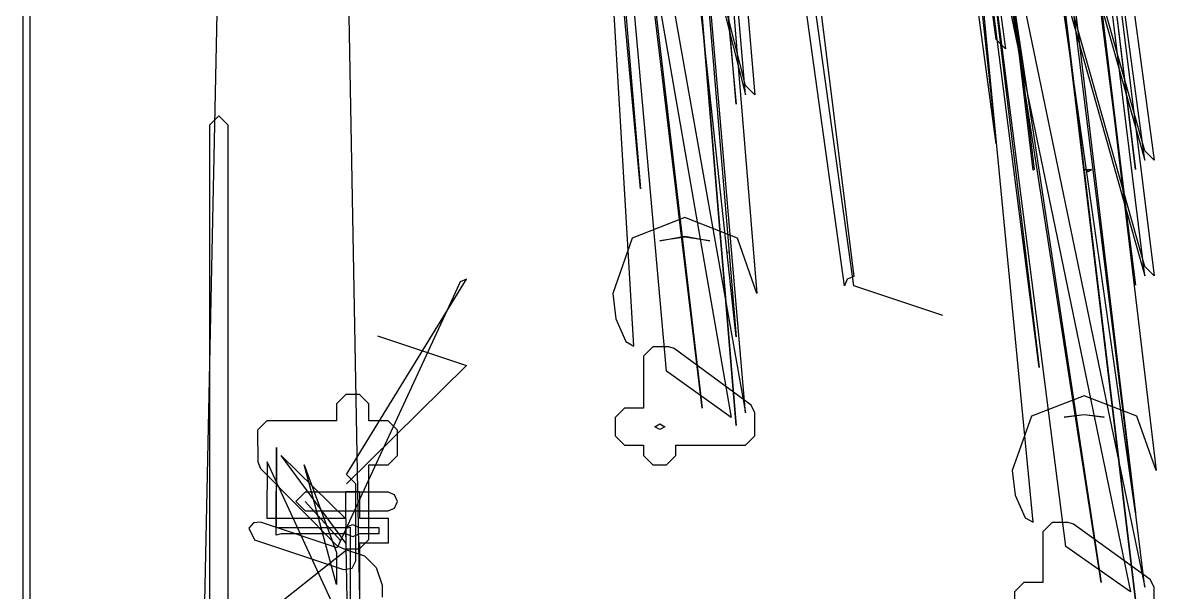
# Model space of a CAD drawing. Extents: x 0 to 334, y -361 to 120.
# Drawn here: x 134.09 to 143.2, y 48.88 to 53.45 of the extents above; entities that cross this region are included whole.
import ezdxf

# ---------------------------------------------------------------- set-up
doc = ezdxf.new("R2010")
doc.units = 0

msp = doc.modelspace()

# ---------------------------------------------------------------- linework, layer by layer
at = {"layer": 'Layer 1'}
for p, q in [((134.095, 80.4992), (134.095, -9.3949)), ((134.095, -21.7549), (136.215, 80.4392)), ((134.155, -21.7549), (134.155, 80.4392)), ((136.215, 80.4392), (138.335, -34.1749)), ((141.91331, 53.31815), (141.106, 59.2833)), ((141.199, 59.2083), (141.91331, 52.47884)), ((139.89958, 52.9483), (138.452, 58.6666)), ((138.452, 58.5916), (139.89958, 52.8733)), ((139.29509, 58.51652), (139.82458, 52.7983)), ((139.82458, 52.7983), (139.349, 58.4346)), ((139.89958, 52.8733), (139.424, 58.3921)), ((139.49924, 58.39211), (139.97458, 52.8733)), ((141.91331, 52.47884), (141.106, 58.444)), ((141.274, 58.444), (141.98831, 53.24315)), ((143.10667, 52.42382), (141.421, 58.389)), ((141.421, 58.314), (143.10667, 52.34882)), ((142.20966, 52.26969), (141.496, 58.239)), ((141.496, 58.239), (142.21868, 52.27382)), ((142.30898, 58.23903), (143.03167, 52.27382)), ((143.03167, 52.27382), (142.318, 58.2349)), ((139.05648, 52.11955), (138.527, 57.8378)), ((138.58091, 57.83778), (139.05648, 52.11955)), ((143.10667, 52.34882), (142.393, 57.6359)), ((142.468, 57.6359), (143.18167, 52.34882)), ((143.10667, 51.49429), (141.421, 57.4595)), ((141.421, 57.3845), (143.10667, 51.41929)), ((140.04022, 57.279654), (140.77087, 51.41438)), ((142.27012, 57.30946), (143.03167, 51.34429)), ((143.03167, 51.34429), (142.318, 57.2321)), ((143.10667, 51.41929), (142.393, 57.1891)), ((142.46734, 57.18904), (143.18167, 51.41929)), ((139.51644, 56.99636), (139.99215, 51.27814)), ((139.82471, 50.92978), (139.21, 56.648)), ((139.34927, 56.648), (139.82471, 50.92978)), ((142.25755, 50.68257), (141.496, 56.6477)), ((141.54389, 56.64773), (142.25755, 50.68257)), ((139.00244, 50.85478), (138.664, 56.573)), ((140.69565, 51.339383), (139.965, 56.5856)), ((140.77065, 51.339383), (140.04, 56.5856)), ((138.808, 56.4933), (139.89958, 50.31959)), ((138.865, 56.2265), (139.55269, 50.35572)), ((139.26611, 50.65475), (138.79, 55.999)), ((138.79, 55.999), (139.78499, 50.28072)), ((139.55269, 50.35572), (138.865, 56.074)), ((139.82458, 50.21703), (139.349, 55.9266)), ((139.34911, 55.93533), (139.82458, 50.21703)), ((139.89958, 50.31959), (139.424, 55.8516)), ((142.48544, 55.82211), (143.19924, 49.85691)), ((143.0318, 49.5157), (142.179, 55.4809)), ((142.31827, 55.4809), (143.0318, 49.5157)), ((142.20953, 49.4407), (141.633, 55.4059)), ((141.777, 55.3293), (143.10667, 48.91805)), ((141.834, 55.0667), (142.75583, 48.95497)), ((142.75583, 48.95497), (141.834, 54.9201)), ((142.4732, 49.24633), (141.759, 54.8451)), ((141.759, 54.8451), (142.99208, 48.87997)), ((143.03167, 48.81628), (142.318, 54.7758)), ((142.31813, 54.78149), (143.03167, 48.81628)), ((143.10667, 48.91805), (142.393, 54.7008)), ((141.98831, 53.24315), (141.91331, 53.31815)), ((139.97458, 52.8733), (139.89958, 52.9483)), ((135.67, 52.7054), (135.595, 52.6304)), ((135.595, 52.6304), (135.595, 48.5555)), ((135.745, 52.6304), (135.67, 52.7054)), ((135.67, 52.7054), (135.67, 52.7054)), ((135.745, 48.5555), (135.745, 52.6304)), ((143.18167, 52.34882), (143.10667, 52.42382)), ((142.21868, 52.27382), (142.20966, 52.26969)), ((142.65289, 52.25434), (142.62421, 52.27382)), ((142.62421, 52.27382), (142.68157, 52.27382)), ((142.68157, 52.27382), (142.65289, 52.25434)), ((139.4126, 51.88779), (138.989, 51.72135)), ((139.83626, 51.72128), (139.4126, 51.88779)), ((138.98887, 51.72122), (138.83369, 51.27814)), ((138.989, 51.72135), (138.98887, 51.72122)), ((139.21146, 51.69976), (139.4126, 51.73779)), ((139.4126, 51.73158), (139.21146, 51.69976)), ((139.4126, 51.73779), (139.61399, 51.6998)), ((139.61399, 51.6998), (139.4126, 51.73158)), ((139.99215, 51.27814), (139.83626, 51.72128)), ((139.61399, 51.6998), (139.61399, 51.6998)), ((139.75933, 51.61043), (139.75925, 51.61052)), ((139.75925, 51.61052), (139.75942, 51.61035)), ((139.75942, 51.61035), (139.75933, 51.61043)), ((143.18167, 51.41929), (143.10667, 51.49429)), ((136.696, 49.8248), (137.66016, 51.392921)), ((137.607127, 51.370954), (137.58516, 51.317921)), ((137.66016, 51.392921), (137.607127, 51.370954)), ((140.717698, 51.39249), (140.69565, 51.339383)), ((140.77087, 51.41438), (140.717698, 51.39249)), ((137.58516, 51.317921), (136.621, 49.2348)), ((138.83369, 51.27814), (138.85972, 51.07526)), ((141.48494, 51.101288), (140.77065, 51.339383)), ((138.85972, 51.07526), (138.93821, 50.89105)), ((136.94587, 50.936969), (137.66016, 50.698874)), ((138.93821, 50.89105), (139.00244, 50.85478)), ((139.157, 50.85), (139.082, 50.775)), ((139.28369, 50.85003), (139.157, 50.85)), ((139.32828, 50.83533), (139.28369, 50.85003)), ((139.94417, 50.37989), (139.32828, 50.83533)), ((139.082, 50.775), (139.082, 50.3557)), ((137.66016, 50.698874), (136.696, 49.7498)), ((139.78499, 50.28072), (139.26611, 50.65475)), ((136.691, 50.4667), (136.616, 50.3917)), ((136.8, 50.4667), (136.691, 50.4667)), ((136.875, 50.3917), (136.8, 50.4667)), ((142.61969, 50.45558), (142.19662, 50.29263)), ((143.04281, 50.29256), (142.61969, 50.45558)), ((136.616, 50.3917), (136.616, 50.2534)), ((136.875, 50.2534), (136.875, 50.3917)), ((138.927, 50.3557), (138.852, 50.2807)), ((139.082, 50.3557), (138.927, 50.3557)), ((139.97458, 50.31959), (139.94417, 50.37989)), ((138.852, 50.2807), (138.852, 50.1333)), ((139.974, 50.1333), (139.97458, 50.31959)), ((142.1965, 50.2925), (142.04078, 49.85691)), ((142.19662, 50.29263), (142.1965, 50.2925)), ((142.45974, 50.28383), (142.61969, 50.30558)), ((142.61969, 50.30257), (142.45974, 50.28383)), ((142.61969, 50.30558), (142.77987, 50.28385)), ((142.77987, 50.28385), (142.61969, 50.30257)), ((142.77987, 50.28385), (142.77987, 50.28385)), ((143.19924, 49.85691), (143.04281, 50.29256)), ((136.057, 50.2534), (135.982, 50.1784)), ((135.982, 50.1784), (135.98262, 49.92412)), ((136.616, 50.2534), (136.057, 50.2534)), ((137.029, 50.2534), (136.875, 50.2534)), ((137.104, 50.1784), (137.029, 50.2534)), ((137.104, 49.9772), (137.104, 50.1784)), ((139.17058, 50.20701), (139.21143, 50.2294)), ((139.21143, 50.18462), (139.17058, 50.20701)), ((139.21143, 50.2294), (139.25227, 50.20701)), ((139.25227, 50.20701), (139.21143, 50.18462)), ((139.25227, 50.20701), (139.25227, 50.20701)), ((142.96586, 50.18402), (142.96578, 50.1841)), ((142.96578, 50.1841), (142.96595, 50.18393)), ((142.96595, 50.18393), (142.96586, 50.18402)), ((138.852, 50.1333), (138.927, 50.0583)), ((139.899, 50.0583), (139.974, 50.1333)), ((136.13142, 49.33559), (136.13262, 50.04087)), ((136.13262, 50.04087), (136.132, 49.3982)), ((138.927, 50.0583), (139.082, 50.0583)), ((139.082, 50.0583), (139.082, 49.9771)), ((139.341, 49.9771), (139.341, 50.0583)), ((139.341, 50.0583), (139.899, 50.0583)), ((135.98262, 49.92412), (136.00433, 49.87134)), ((136.05762, 49.92412), (136.057, 49.4732)), ((136.673, 48.5971), (136.05762, 49.92412)), ((136.1722, 49.97718), (136.69108, 49.46657)), ((136.69, 49.2719), (136.1722, 49.97718)), ((136.35534, 49.90218), (136.615, 49.1969)), ((136.615, 48.9403), (136.35534, 49.90218)), ((136.875, 49.3024), (136.875, 49.9022)), ((136.875, 49.9022), (137.029, 49.9022)), ((137.029, 49.9022), (137.104, 49.9772)), ((139.082, 49.9771), (139.157, 49.9021)), ((139.157, 49.9021), (139.266, 49.9021)), ((139.266, 49.9021), (139.341, 49.9771)), ((136.00433, 49.87134), (136.62022, 49.24959)), ((136.771, 49.7498), (136.696, 49.8248)), ((142.04078, 49.85691), (142.06691, 49.65742)), ((136.771, 49.130743), (136.771, 49.7498)), ((136.36266, 49.681943), (136.28766, 49.606943)), ((137.029, 49.682), (136.36266, 49.681943)), ((136.69, 49.4732), (136.69, 49.6864)), ((136.69, 49.6864), (136.8, 49.6864)), ((136.8, 49.6864), (136.8, 49.4732)), ((137.082033, 49.660033), (137.029, 49.682)), ((137.104, 49.607), (137.082033, 49.660033)), ((142.06691, 49.65742), (142.14566, 49.47638)), ((136.28766, 49.606943), (136.36266, 49.531943)), ((136.36266, 49.606943), (136.648, 49.2939)), ((136.36266, 49.531943), (137.029, 49.532)), ((137.029, 49.532), (137.082033, 49.553967)), ((137.082033, 49.553967), (137.104, 49.607)), ((136.00543, 49.439989), (135.948171, 49.435921)), ((136.621, 49.2348), (136.00543, 49.439989)), ((136.057, 49.4732), (136.69, 49.4732)), ((136.69108, 49.46657), (136.69, 49.2719)), ((136.8, 49.4732), (137.029, 49.4732)), ((137.029, 49.4732), (137.029, 49.2719)), ((142.14566, 49.47638), (142.20953, 49.4407)), ((142.364, 49.4392), (142.289, 49.3642)), ((142.49078, 49.43913), (142.364, 49.4392)), ((142.53478, 49.42487), (142.49078, 49.43913)), ((135.948171, 49.435921), (135.91056, 49.392555)), ((135.91056, 49.392555), (135.95799, 49.297687)), ((136.171, 49.3469), (136.13142, 49.33559)), ((136.132, 49.3982), (136.69, 49.3982)), ((136.69063, 49.3469), (136.171, 49.3469)), ((136.69, 49.3982), (136.74469, 49.42188)), ((136.74532, 49.32322), (136.69063, 49.3469)), ((136.6907, 49.39158), (136.72545, 49.39993)), ((136.704, 48.6721), (136.6907, 49.39158)), ((136.72545, 49.39993), (136.725, 48.6721)), ((136.74469, 49.42188), (136.79937, 49.3982)), ((136.8, 49.3469), (136.74532, 49.32322)), ((136.79937, 49.3982), (136.954, 49.3982)), ((136.954, 49.3469), (136.8, 49.3469)), ((136.954, 49.3982), (136.954, 49.3469)), ((142.289, 49.3642), (142.289, 48.955)), ((143.15066, 48.97879), (142.53478, 49.42487)), ((135.95799, 49.297687), (136.67228, 49.059592)), ((136.8, 49.2274), (136.875, 49.3024)), ((137.029, 49.2719), (136.8, 49.2719)), ((136.8, 49.2719), (136.8, 48.5971)), ((135.648, 48.389138), (136.696, 49.2189)), ((136.615, 49.1969), (136.615, 48.9403)), ((136.62022, 49.24959), (136.6735, 49.22737)), ((136.6735, 49.22737), (136.8, 49.2274)), ((136.696, 49.2189), (136.83885, 49.171281)), ((136.83885, 49.171281), (136.93409, 49.076043)), ((142.99208, 48.87997), (142.4732, 49.24633)), ((136.739849, 49.069903), (136.771, 49.130743)), ((136.93409, 49.076043), (136.98171, 48.933186)), ((136.67228, 49.059592), (136.739849, 49.069903)), ((136.98171, 48.933186), (136.982, 48.8379)), ((142.134, 48.955), (142.059, 48.88)), ((142.289, 48.955), (142.134, 48.955)), ((143.18167, 48.91805), (143.15066, 48.97879)), ((143.181, 48.7356), (143.18167, 48.91805)), ((142.059, 48.88), (142.059, 48.7356))]:
    msp.add_line(p, q, dxfattribs=at)

doc.saveas('drawing.dxf')
